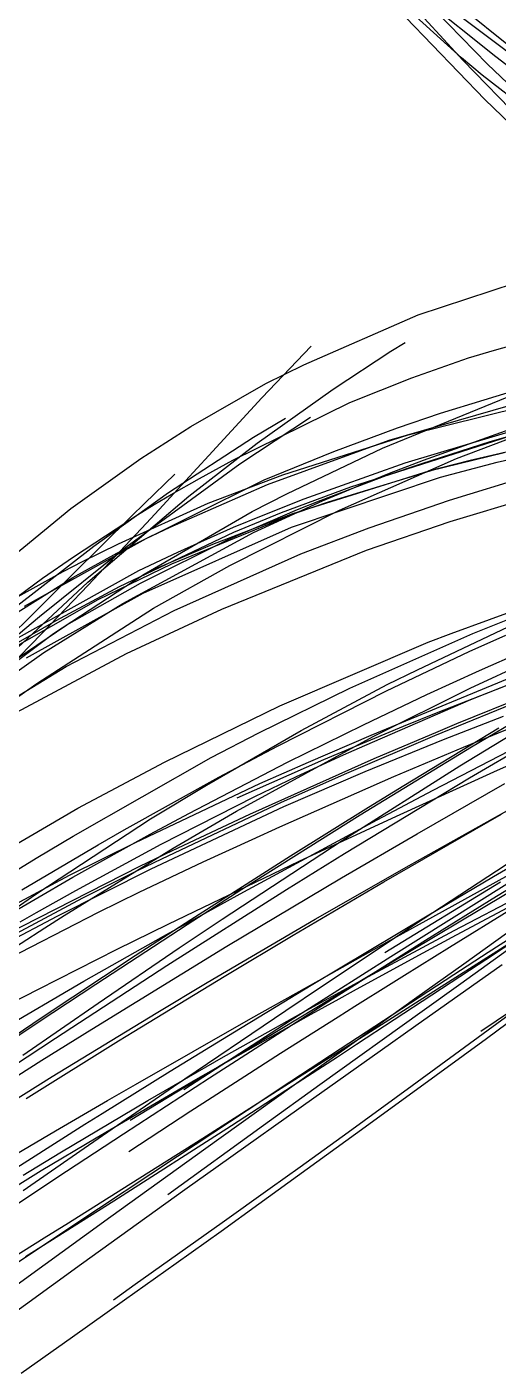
# Model space of a CAD drawing. Header units: metres. Extents: x -233 to 379, y -58 to 1087.
# Drawn here: x 217.5 to 273.1, y 643.7 to 802.3 of the extents above; entities that cross this region are included whole.
import ezdxf

# ---------------------------------------------------------------- set-up
doc = ezdxf.new("R2010")
doc.units = ezdxf.units.M

msp = doc.modelspace()

# ---------------------------------------------------------------- linework, layer by layer
for p, q in [((271.82, 797.9, -1190.4), (260.5, 809.54, -1192.92)), ((268.76, 798.65, -1196.11), (259.77, 806.78, -1198.04)), ((268.92, 798.36, -1187.61), (260.99, 807.01, -1188.72)), ((272.81, 798.76, -1195.58), (263.55, 806.17, -1197.61)), ((277.96, 796.49, -1191.89), (265.15, 806.17, -1190.15)), ((274.3, 800.09, -1195.78), (268.91, 804.43, -1196.8)), ((271.49, 793.73, -1190.63), (262.21, 803.42, -1192.06)), ((271.19, 796.59, -1195.59), (268.76, 798.65, -1196.11)), ((275.93, 791.16, -1186.74), (268.92, 798.36, -1187.61)), ((279.49, 790.57, -1188.73), (271.82, 797.9, -1190.4)), ((274.49, 797.48, -1195.22), (272.81, 798.76, -1195.58)), ((278.15, 791.21, -1194.1), (271.19, 796.59, -1195.59)), ((279.6, 785.92, -1189.5), (271.49, 793.73, -1190.63)), ((263.64, 768.38, -1156.77), (275.13, 772.16, -1167.67)), ((250.18, 762.49, -1143.14), (263.64, 768.38, -1156.77)), ((245.23, 758.58, -1110.53), (251.03, 764.67, -1119.1)), ((260.44, 764.09, -1144.28), (262.1, 765.11, -1146.15)), ((272.63, 764.22, -1162.44), (278.29, 765.79, -1167.29)), ((253.61, 759.63, -1136.49), (260.44, 764.09, -1144.28)), ((262.89, 760.95, -1153.81), (269.58, 763.29, -1159.78)), ((269.58, 763.29, -1159.78), (272.63, 764.22, -1162.44)), ((245.69, 760.26, -1138.49), (250.18, 762.49, -1143.14)), ((266.28, 756.79, -1136.33), (283.69, 762.1, -1148.32)), ((236.84, 755.2, -1129.22), (245.69, 760.26, -1138.49)), ((255.61, 758.03, -1147.11), (262.89, 760.95, -1153.81)), ((238.98, 751.81, -1101.93), (245.23, 758.58, -1110.53)), ((244.67, 753.25, -1126.41), (253.61, 759.63, -1136.49)), ((259.45, 752.66, -1145.39), (275.01, 759.01, -1158.13)), ((260.23, 753.62, -1145.53), (278.27, 758.79, -1158.87)), ((241.81, 751.23, -1134.14), (255.61, 758.03, -1147.11)), ((261.19, 755.06, -1132.87), (266.28, 756.79, -1136.33)), ((262.45, 754.25, -1140.71), (275.95, 757.58, -1151.26)), ((268.16, 751.45, -1146.18), (285.2, 757.93, -1159.61)), ((230.95, 751.45, -1123.08), (236.84, 755.2, -1129.22)), ((242.62, 750.83, -1106.25), (250.96, 756.3, -1114.34)), ((244.23, 753.94, -1111.71), (248.02, 756.19, -1115.63)), ((253.7, 752.28, -1127.82), (261.19, 755.06, -1132.87)), ((262.12, 750.95, -1145.95), (278.8, 755.91, -1157.88)), ((264.26, 751.26, -1139.85), (277.4, 755.96, -1149.78)), ((272.12, 753.43, -1148.59), (282.9, 756.48, -1156.8)), ((234.23, 747.42, -1102.28), (244.23, 753.94, -1111.71)), ((245.9, 748.38, -1134.81), (260.23, 753.62, -1145.53)), ((247.7, 749.51, -1129.12), (262.45, 754.25, -1140.71)), ((255.69, 748.11, -1140.91), (274.41, 754.09, -1154.57)), ((264.09, 750.87, -1142.3), (272.12, 753.43, -1148.59)), ((269.79, 751.24, -1149.96), (283.73, 754.47, -1160.37)), ((236.63, 747.02, -1117.69), (244.67, 753.25, -1126.41)), ((245.48, 748.91, -1122.33), (253.7, 752.28, -1127.82)), ((248.16, 747.28, -1136.02), (259.45, 752.66, -1145.39)), ((264.93, 749.99, -1143.68), (273.79, 752.15, -1150.19)), ((272.97, 751.01, -1150.88), (278.11, 752.22, -1154.69)), ((222.71, 745.56, -1114.74), (230.95, 751.45, -1123.08)), ((229.19, 740.98, -1095.31), (242.62, 750.83, -1106.25)), ((234.86, 747.33, -1096.78), (238.98, 751.81, -1101.93)), ((237.87, 749.09, -1130.43), (241.81, 751.23, -1134.14)), ((250.22, 746.68, -1137.48), (262.12, 750.95, -1145.95)), ((253.08, 746.32, -1137.64), (266.09, 750.29, -1147.21)), ((254.39, 745.36, -1135.02), (268.16, 751.45, -1146.18)), ((259.89, 749.43, -1138.97), (264.09, 750.87, -1142.3)), ((260.25, 749.71, -1136.78), (264.26, 751.26, -1139.85)), ((266.09, 750.29, -1147.21), (269.79, 751.24, -1149.96)), ((266.27, 749.26, -1145.93), (272.97, 751.01, -1150.88)), ((267.34, 746.55, -1133.08), (279.99, 750.43, -1142.56)), ((228.12, 740.29, -1110.88), (245.48, 748.91, -1122.33)), ((231.38, 746.13, -1102.73), (234.98, 749.58, -1107.2)), ((234.54, 747.19, -1127.31), (237.87, 749.09, -1130.43)), ((238.91, 746.16, -1122.28), (247.7, 749.51, -1129.12)), ((248.73, 743.36, -1133.13), (266.27, 749.26, -1145.93)), ((248.88, 744.95, -1132.08), (264.93, 749.99, -1143.68)), ((252.22, 746.55, -1132.82), (259.89, 749.43, -1138.97)), ((256.6, 748.23, -1133.96), (260.25, 749.71, -1136.78)), ((267.42, 744.03, -1128.57), (285.34, 749.38, -1142.68)), ((225.4, 741.11, -1094.98), (234.23, 747.42, -1102.28)), ((232.54, 746.01, -1125.44), (234.54, 747.19, -1127.31)), ((233.57, 745.93, -1095.25), (234.86, 747.33, -1096.78)), ((234.43, 743.35, -1126.16), (245.9, 748.38, -1134.81)), ((244.08, 745.19, -1132.62), (248.16, 747.28, -1136.02)), ((247.54, 745.07, -1134.98), (255.69, 748.11, -1140.91)), ((252.36, 746.44, -1130.67), (256.6, 748.23, -1133.96)), ((211.59, 736.42, -1104.43), (222.71, 745.56, -1114.74)), ((224.71, 736.86, -1106.04), (236.63, 747.02, -1117.69)), ((228.31, 741.39, -1114.2), (238.91, 746.16, -1122.28)), ((229.84, 744.64, -1100.87), (231.38, 746.13, -1102.73)), ((230.55, 744.81, -1123.59), (232.54, 746.01, -1125.44)), ((231.62, 743.83, -1093.04), (233.57, 745.93, -1095.25)), ((244.25, 742.71, -1124.35), (252.36, 746.44, -1130.67)), ((245.37, 744.78, -1134.03), (250.22, 746.68, -1137.48)), ((249.4, 745.08, -1134.95), (253.08, 746.32, -1137.64)), ((249.41, 745.44, -1130.55), (252.22, 746.55, -1132.82)), ((257.87, 743.28, -1126.05), (267.34, 746.55, -1133.08)), ((222.85, 737.74, -1093.19), (229.84, 744.64, -1100.87)), ((223.02, 739.87, -1116.77), (230.55, 744.81, -1123.59)), ((231.34, 737.82, -1122.16), (244.08, 745.19, -1132.62)), ((234.61, 739.02, -1124.28), (249.4, 745.08, -1134.95)), ((239.43, 741.35, -1125.34), (248.88, 744.95, -1132.08)), ((241.33, 741.93, -1124.04), (249.41, 745.44, -1130.55)), ((241.46, 738.82, -1124.47), (254.39, 745.36, -1135.02)), ((241.89, 743.34, -1131.55), (245.37, 744.78, -1134.03)), ((241.91, 742.78, -1130.88), (247.54, 745.07, -1134.98)), ((257.54, 740.63, -1120.92), (267.42, 744.03, -1128.57)), ((224.73, 736.51, -1086.39), (231.62, 743.83, -1093.04)), ((228.44, 736.36, -1121.1), (241.91, 742.78, -1130.88)), ((228.85, 734.36, -1112.5), (244.25, 742.71, -1124.35)), ((231.24, 735.59, -1120.6), (248.73, 743.36, -1133.13)), ((231.6, 742.02, -1124.03), (234.43, 743.35, -1126.16)), ((235.33, 740.42, -1126.9), (241.89, 743.34, -1131.55)), ((249.83, 740.21, -1120.14), (257.87, 743.28, -1126.05)), ((216.12, 733.88, -1088.38), (225.4, 741.11, -1094.98)), ((217.23, 734.04, -1113.13), (231.6, 742.02, -1124.03)), ((219.01, 732.83, -1088.52), (229.19, 740.98, -1095.31)), ((224.07, 739.3, -1111.02), (228.31, 741.39, -1114.2)), ((230.92, 736.75, -1115.75), (241.33, 741.93, -1124.04)), ((232.31, 738.27, -1120.34), (239.43, 741.35, -1125.34)), ((219.37, 737.34, -1113.56), (223.02, 739.87, -1116.77)), ((221.82, 738.14, -1109.35), (224.07, 739.3, -1111.02)), ((222.93, 737.44, -1107.47), (228.12, 740.29, -1110.88)), ((230.72, 738.23, -1123.62), (235.33, 740.42, -1126.9)), ((234.88, 733.55, -1109.28), (249.83, 740.21, -1120.14)), ((240.52, 733.7, -1108.06), (257.54, 740.63, -1120.92)), ((215.85, 729.94, -1113.07), (230.72, 738.23, -1123.62)), ((216.13, 735, -1105.21), (221.82, 738.14, -1109.35)), ((219.51, 734.41, -1089.85), (222.85, 737.74, -1093.19)), ((220.66, 730.81, -1113.69), (231.34, 737.82, -1122.16)), ((225.93, 734.83, -1118.11), (234.61, 739.02, -1124.28)), ((232.46, 733.79, -1117.18), (241.46, 738.82, -1124.47)), ((209.89, 729.24, -1098.92), (222.93, 737.44, -1107.47)), ((211.8, 724.87, -1095.53), (224.71, 736.86, -1106.04)), ((214.33, 733.64, -1109.29), (219.37, 737.34, -1113.56)), ((220.99, 732.36, -1115.7), (228.44, 736.36, -1121.1)), ((222.12, 733.77, -1084.14), (224.73, 736.51, -1086.39)), ((222.24, 731.83, -1109.02), (230.92, 736.75, -1115.75)), ((208.92, 723.89, -1081.4), (219.51, 734.41, -1089.85)), ((214.77, 728.47, -1110.3), (225.93, 734.83, -1118.11)), ((217.48, 727.97, -1110.96), (231.24, 735.59, -1120.6)), ((267.55, 730.84, -1115.48), (277.96, 734.62, -1123.96)), ((212.51, 727.35, -1084.8), (219.01, 732.83, -1088.52)), ((218.68, 724.95, -1106.39), (232.46, 733.79, -1117.18)), ((219.24, 730.78, -1081.86), (222.12, 733.77, -1084.14)), ((219.51, 728.57, -1105.52), (228.85, 734.36, -1112.5)), ((222.14, 726.95, -1100.15), (234.88, 733.55, -1109.28)), ((229.26, 728.47, -1099.72), (240.52, 733.7, -1108.06)), ((263.55, 726.56, -1119.31), (278.61, 733.68, -1133.06)), ((270.07, 730.83, -1117.29), (278.26, 734.12, -1124.57)), ((209.32, 723.15, -1099.61), (222.24, 731.83, -1109.02)), ((216.53, 729.8, -1112.47), (220.99, 732.36, -1115.7)), ((208.98, 722.11, -1104.97), (220.66, 730.81, -1113.69)), ((214.12, 725.53, -1078.32), (219.24, 730.78, -1081.86)), ((247.34, 722.3, -1099.68), (264.82, 729.81, -1113.28)), ((255.6, 724.37, -1104.95), (270.07, 730.83, -1117.29)), ((264.82, 729.81, -1113.28), (267.55, 730.84, -1115.48)), ((269.67, 728.7, -1109.43), (273.97, 730.64, -1113.73)), ((208.37, 720.64, -1097.62), (219.51, 728.57, -1105.52)), ((213.41, 719.98, -1088.25), (229.26, 728.47, -1099.72)), ((259.92, 724.07, -1099.98), (269.67, 728.7, -1109.43)), ((269.79, 724.4, -1117.92), (277.74, 728.09, -1124.9)), ((270.87, 726.45, -1109.86), (275.86, 728.66, -1114.74)), ((205.75, 716.91, -1088.59), (222.14, 726.95, -1100.15)), ((260.01, 724.8, -1116.13), (263.55, 726.56, -1119.31)), ((211.74, 720.05, -1101.17), (218.68, 724.95, -1106.39)), ((258.12, 718.86, -1078.66), (274.18, 725.5, -1092.4)), ((264.67, 723.62, -1103.92), (270.87, 726.45, -1109.86)), ((269.84, 723.03, -1116.96), (275.13, 725.13, -1122.08)), ((269.95, 717.48, -1105.77), (283.71, 725.67, -1116.73)), ((244.85, 719.1, -1096.15), (255.6, 724.37, -1104.95)), ((247.07, 717.55, -1088.13), (259.92, 724.07, -1099.98)), ((249.84, 719.39, -1107.19), (260.01, 724.8, -1116.13)), ((257.21, 720.08, -1096.97), (264.67, 723.62, -1103.92)), ((258.33, 718.68, -1108.2), (269.79, 724.4, -1117.92)), ((265.6, 718.81, -1093.42), (278.39, 724.01, -1104.25)), ((265.82, 721.46, -1094.94), (273.76, 724.57, -1101.87)), ((268.2, 720.2, -1095.12), (277, 723.76, -1102.74)), ((268.54, 715.21, -1105.96), (283.02, 724.03, -1117.86)), ((268.98, 717.42, -1086.37), (283.96, 723.54, -1100.44)), ((233.73, 715.68, -1089.54), (247.34, 722.3, -1099.68)), ((257.34, 717.64, -1105.26), (269.84, 723.03, -1116.96)), ((269.7, 713.82, -1106.06), (283.21, 721.72, -1116.93)), ((261.92, 719.9, -1091.6), (265.82, 721.46, -1094.94)), ((266.01, 719.29, -1093.25), (268.2, 720.2, -1095.12)), ((266.65, 718.34, -1087.52), (273.69, 721.1, -1094.01)), ((238.68, 712.96, -1097.69), (249.84, 719.39, -1107.19)), ((239.26, 716.22, -1091.68), (244.85, 719.1, -1096.15)), ((242.24, 709.87, -1095.23), (258.33, 718.68, -1108.2)), ((248.24, 715.66, -1088.89), (257.21, 720.08, -1096.97)), ((250.73, 715.67, -1072.65), (258.12, 718.86, -1078.66)), ((252.54, 715.97, -1083.81), (261.92, 719.9, -1091.6)), ((255.25, 714.37, -1085.02), (265.6, 718.81, -1093.42)), ((258.47, 716.1, -1086.97), (266.01, 719.29, -1093.25)), ((261.96, 712.93, -1099.34), (273.16, 719.72, -1108.06)), ((265.41, 712.35, -1088.46), (280.22, 720.04, -1103.41)), ((240.16, 713.89, -1082), (247.07, 717.55, -1088.13)), ((254.83, 716.52, -1102.95), (257.34, 717.64, -1105.26)), ((256.81, 709.44, -1095.87), (269.95, 717.48, -1105.77)), ((257.39, 714.55, -1079.37), (266.65, 718.34, -1087.52)), ((260.78, 713.97, -1079.08), (268.98, 717.42, -1086.37)), ((222.98, 706.96, -1079.36), (239.26, 716.22, -1091.68)), ((223.53, 710.26, -1082.21), (233.73, 715.68, -1089.54)), ((236.61, 709.61, -1078.9), (248.24, 715.66, -1088.89)), ((242.32, 711.46, -1075.63), (252.54, 715.97, -1083.81)), ((243.81, 709.53, -1075.34), (258.47, 716.1, -1086.97)), ((244.99, 713.13, -1068.13), (250.73, 715.67, -1072.65)), ((249.31, 713.97, -1097.94), (254.83, 716.52, -1102.95)), ((272.56, 714.51, -1097.22), (276.24, 716.16, -1100.86)), ((228.99, 707.67, -1072.54), (240.16, 713.89, -1082)), ((244.39, 711.61, -1093.54), (249.31, 713.97, -1097.94)), ((247.33, 708.03, -1067.86), (260.78, 713.97, -1079.08)), ((247.52, 710.93, -1078.93), (255.25, 714.37, -1085.02)), ((247.8, 710.42, -1071.34), (257.39, 714.55, -1079.37)), ((254.69, 706.44, -1095.22), (268.54, 715.21, -1105.96)), ((254.95, 704.89, -1094.86), (269.7, 713.82, -1106.06)), ((261.1, 709.31, -1086.37), (272.56, 714.51, -1097.22)), ((230.31, 706.2, -1057.32), (244.99, 713.13, -1068.13)), ((232.1, 708.97, -1092.22), (238.68, 712.96, -1097.69)), ((257.78, 710.36, -1096.17), (261.96, 712.93, -1099.34)), ((258.81, 708.87, -1082.07), (265.41, 712.35, -1088.46)), ((263.52, 707.21, -1096.19), (273.87, 713.13, -1104.97)), ((233.36, 706.01, -1084.03), (244.39, 711.61, -1093.54)), ((233.42, 704.26, -1068.37), (247.52, 710.93, -1078.93)), ((272.4, 708.99, -1116.89), (277.9, 712.03, -1121.13)), ((210.49, 702.63, -1073.24), (223.53, 710.26, -1082.21)), ((232.06, 707.17, -1075.1), (236.61, 709.61, -1078.9)), ((232.17, 703.09, -1059.19), (247.8, 710.42, -1071.34)), ((234.7, 705.26, -1068.4), (243.81, 709.53, -1075.34)), ((234.76, 705.54, -1089.39), (242.24, 709.87, -1095.23)), ((242.87, 700.68, -1085.9), (256.81, 709.44, -1095.87)), ((248.58, 704.61, -1089.4), (257.78, 710.36, -1096.17)), ((249.6, 703.98, -1076.04), (261.1, 709.31, -1086.37)), ((259.61, 701.56, -1105.27), (273.45, 709.55, -1115.77)), ((218.59, 700.12, -1081.44), (232.1, 708.97, -1092.22)), ((225.92, 705.93, -1070), (228.99, 707.67, -1072.54)), ((244.07, 706.56, -1065.24), (247.33, 708.03, -1067.86)), ((253.18, 705.86, -1076.76), (258.81, 708.87, -1082.07)), ((262.57, 703.48, -1109.55), (272.4, 708.99, -1116.89)), ((216.93, 700.63, -1062.86), (225.92, 705.93, -1070)), ((218.83, 704.48, -1076.32), (222.98, 706.96, -1079.36)), ((222.53, 702.34, -1051.89), (230.31, 706.2, -1057.32)), ((222.95, 702.13, -1067.77), (232.06, 707.17, -1075.1)), ((223.3, 700.56, -1075.68), (233.36, 706.01, -1084.03)), ((238.29, 703.9, -1060.7), (244.07, 706.56, -1065.24)), ((240.55, 697.17, -1084.82), (254.69, 706.44, -1095.22)), ((242.68, 700.16, -1067.3), (253.18, 705.86, -1076.76)), ((254.6, 702.02, -1088.91), (263.52, 707.21, -1096.19)), ((272.51, 702.18, -1112.38), (280.9, 707.12, -1119.45)), ((272.89, 699.87, -1101.14), (283.35, 706.29, -1109.52)), ((216.06, 702.79, -1074.31), (218.83, 704.48, -1076.32)), ((221.93, 697.61, -1079.83), (234.76, 705.54, -1089.39)), ((230.57, 702.88, -1066.28), (233.42, 704.26, -1068.37)), ((230.85, 703.41, -1065.52), (234.7, 705.26, -1068.4)), ((236.84, 697.11, -1081.11), (248.58, 704.61, -1089.4)), ((248.12, 700.67, -1089.84), (254.95, 704.89, -1094.86)), ((264.23, 697.21, -1098.34), (276.19, 705.03, -1107.73)), ((214.97, 695.32, -1054.25), (230.85, 703.41, -1065.52)), ((221.1, 697.5, -1051.15), (232.17, 703.09, -1059.19)), ((224.12, 699.67, -1061.65), (230.57, 702.88, -1066.28)), ((230.75, 700.33, -1055.03), (238.29, 703.9, -1060.7)), ((234.17, 696.57, -1063.09), (249.6, 703.98, -1076.04)), ((251.51, 697.15, -1101.56), (262.57, 703.48, -1109.55)), ((266.53, 698.07, -1105.88), (275.83, 703.2, -1113.89)), ((206.94, 694.02, -1041.86), (222.53, 702.34, -1051.89)), ((209.2, 694.09, -1057.39), (222.95, 702.13, -1067.77)), ((241.09, 693.97, -1078.34), (254.6, 702.02, -1088.91)), ((248.91, 695.27, -1097.43), (259.61, 701.56, -1105.27)), ((259.72, 693.23, -1096.24), (273.35, 701.58, -1106.76)), ((260.43, 692.77, -1096.58), (274.08, 701.32, -1106.78)), ((264.71, 697.57, -1105.96), (272.51, 702.18, -1112.38)), ((265.64, 695.16, -1102.56), (277.77, 702.41, -1112.04)), ((207.7, 690.92, -1050.51), (224.12, 699.67, -1061.65)), ((208.3, 692.94, -1073.59), (218.59, 700.12, -1081.44)), ((218.64, 697.94, -1071.91), (223.3, 700.56, -1075.68)), ((225.97, 698, -1051.53), (230.75, 700.33, -1055.03)), ((233.61, 695.14, -1059.48), (242.68, 700.16, -1067.3)), ((234.01, 691.72, -1079.92), (248.12, 700.67, -1089.84)), ((236.4, 696.54, -1081.41), (242.87, 700.68, -1085.9)), ((267.3, 696.41, -1096.71), (272.89, 699.87, -1101.14)), ((267.89, 695.81, -1108.14), (275.87, 700, -1114.23)), ((268.16, 695.31, -1107.5), (278.79, 700.99, -1115.58)), ((212.27, 690.97, -1042.2), (225.97, 698, -1051.53)), ((216.73, 696.85, -1070.37), (218.64, 697.94, -1071.91)), ((259.97, 694.44, -1100.32), (266.53, 698.07, -1105.88)), ((267.32, 693.85, -1106.14), (274.84, 698.48, -1111.84)), ((269.02, 691.91, -1094.86), (277.99, 698.35, -1101.77)), ((215.02, 694.28, -1046.91), (221.1, 697.5, -1051.15)), ((219.64, 696.15, -1078.15), (221.93, 697.61, -1079.83)), ((225.64, 689.52, -1074.18), (236.4, 696.54, -1081.41)), ((228.17, 693.62, -1058.25), (234.17, 696.57, -1063.09)), ((230.29, 692.87, -1076.63), (236.84, 697.11, -1081.11)), ((235.49, 693.79, -1081.19), (240.55, 697.17, -1084.82)), ((238.79, 689.69, -1092.67), (251.51, 697.15, -1101.56)), ((251.04, 689.37, -1095.07), (264.71, 697.57, -1105.96)), ((252.25, 689.24, -1089.02), (264.23, 697.21, -1098.34)), ((264.5, 694.67, -1094.5), (267.3, 696.41, -1096.71)), ((268.53, 690.6, -1102.68), (279.48, 697.57, -1110.2)), ((271.9, 693.26, -1107.2), (278.34, 697.42, -1111.93)), ((213.78, 692.34, -1073.96), (219.64, 696.15, -1078.15)), ((224.25, 689.85, -1051.78), (233.61, 695.14, -1059.48)), ((240.78, 690.41, -1091.62), (248.91, 695.27, -1097.43)), ((257.37, 690.21, -1096.24), (265.64, 695.16, -1102.56)), ((258.31, 690.69, -1101.1), (267.89, 695.81, -1108.14)), ((263.74, 692.92, -1104.22), (268.16, 695.31, -1107.5)), ((268.66, 689.59, -1084.19), (276.62, 695.31, -1089.86)), ((271.61, 692.41, -1104.45), (275.68, 695.1, -1107.28)), ((218.89, 688.93, -1051.09), (228.17, 693.62, -1058.25)), ((225.18, 684.2, -1066.53), (241.09, 693.97, -1078.34)), ((225.91, 687.27, -1074.53), (235.49, 693.79, -1081.19)), ((251.92, 689.95, -1093.62), (259.97, 694.44, -1100.32)), ((253.56, 687.77, -1085.97), (264.5, 694.67, -1094.5)), ((262.04, 690.57, -1102.22), (267.32, 693.85, -1106.14)), ((267.86, 690.64, -1104.24), (271.9, 693.26, -1107.2)), ((219.2, 685.53, -1069.28), (230.29, 692.87, -1076.63)), ((220.88, 683.14, -1071.09), (234.01, 691.72, -1079.92)), ((250.42, 686.41, -1089.17), (260.43, 692.77, -1096.58)), ((256.02, 688.71, -1098.68), (263.74, 692.92, -1104.22)), ((263.36, 684.62, -1089.15), (273.54, 691.83, -1096.82)), ((263.49, 687.96, -1090.72), (269.02, 691.91, -1094.86)), ((269.7, 691.14, -1103.12), (271.61, 692.41, -1104.45)), ((230.12, 683.92, -1084.2), (240.78, 690.41, -1091.62)), ((247.52, 684.27, -1088.87), (257.37, 690.21, -1096.24)), ((250.45, 686.39, -1095.52), (258.31, 690.69, -1101.1)), ((254.46, 681.89, -1094.6), (267.86, 690.64, -1104.24)), ((256.39, 682.43, -1094.1), (269.7, 691.14, -1103.12)), ((257.17, 683.37, -1095), (268.53, 690.6, -1102.68)), ((260.47, 689.59, -1101.06), (262.04, 690.57, -1102.22)), ((271.04, 683.96, -1100.22), (280.1, 690.08, -1107.16)), ((271.7, 683.12, -1098.94), (282.21, 690.88, -1106.84)), ((210.49, 681.81, -1041.14), (224.25, 689.85, -1051.78)), ((212.34, 685.55, -1046.22), (218.89, 688.93, -1051.09)), ((220.57, 686.17, -1070.84), (225.64, 689.52, -1074.18)), ((232.77, 686.1, -1088.53), (238.79, 689.69, -1092.67)), ((243.94, 685.46, -1087.1), (251.92, 689.95, -1093.62)), ((246.89, 686.86, -1091.82), (251.04, 689.37, -1095.07)), ((248.04, 686.42, -1085.76), (252.25, 689.24, -1089.02)), ((254.35, 687.79, -1097.49), (256.02, 688.71, -1098.68)), ((256.17, 686.9, -1097.94), (260.47, 689.59, -1101.06)), ((264.12, 686.33, -1081.06), (268.66, 689.59, -1084.19)), ((217.05, 681.13, -1068.56), (225.91, 687.27, -1074.53)), ((242.72, 684.33, -1088.58), (246.89, 686.86, -1091.82)), ((242.77, 680.88, -1077.71), (253.56, 687.77, -1085.97)), ((251.05, 685.96, -1095.18), (254.35, 687.79, -1097.49)), ((254.22, 685.67, -1096.54), (256.17, 686.9, -1097.94)), ((255.54, 682.28, -1084.95), (263.49, 687.96, -1090.72)), ((271.9, 684.11, -1085.5), (277.25, 688.05, -1089.22)), ((208.74, 678.46, -1062.6), (219.2, 685.53, -1069.28)), ((217.54, 684.16, -1068.87), (220.57, 686.17, -1070.84)), ((220.52, 678.64, -1080.33), (232.77, 686.1, -1088.53)), ((230.32, 677.67, -1076.26), (243.94, 685.46, -1087.1)), ((234.82, 677.43, -1075.64), (248.04, 686.42, -1085.76)), ((245.97, 683.9, -1092.4), (250.45, 686.39, -1095.52)), ((245.97, 683.12, -1091.68), (251.05, 685.96, -1095.18)), ((247.43, 681.37, -1091.74), (254.22, 685.67, -1096.54)), ((248.55, 685.21, -1087.79), (250.42, 686.41, -1089.17)), ((252.06, 677.67, -1073.23), (264.12, 686.33, -1081.06)), ((211.93, 680.4, -1065.28), (217.54, 684.16, -1068.87)), ((219.3, 680.53, -1062.29), (225.18, 684.2, -1066.53)), ((228.32, 682.81, -1082.96), (230.12, 683.92, -1084.2)), ((234.43, 679.25, -1082.27), (242.72, 684.33, -1088.58)), ((236.03, 677.09, -1078.64), (248.55, 685.21, -1087.79)), ((240.69, 680.93, -1088.8), (245.97, 683.9, -1092.4)), ((245.67, 683.16, -1087.5), (247.52, 684.27, -1088.87)), ((259.18, 681.66, -1086.07), (263.36, 684.62, -1089.15)), ((262.93, 677.56, -1079.51), (271.9, 684.11, -1085.5)), ((215.85, 679.81, -1067.79), (220.88, 683.14, -1071.09)), ((217.44, 676.02, -1075.61), (228.32, 682.81, -1082.96)), ((237.44, 678.27, -1085.99), (245.97, 683.12, -1091.68)), ((241.8, 680.82, -1084.66), (245.67, 683.16, -1087.5)), ((247.93, 677.51, -1088.83), (257.17, 683.37, -1095)), ((248.77, 677.44, -1080.17), (255.54, 682.28, -1084.95)), ((254.15, 680.96, -1092.59), (256.39, 682.43, -1094.1)), ((263.01, 676.76, -1092.68), (271.7, 683.12, -1098.94)), ((212.48, 676.22, -1057.48), (219.3, 680.53, -1062.29)), ((229.69, 673.46, -1075.95), (241.8, 680.82, -1084.66)), ((231.8, 675.81, -1082.91), (240.69, 680.93, -1088.8)), ((239.04, 678.48, -1074.87), (242.77, 680.88, -1077.71)), ((243.23, 678.68, -1088.83), (247.43, 681.37, -1091.74)), ((247.39, 677.24, -1089.57), (254.46, 681.89, -1094.6)), ((248.83, 677.51, -1089.06), (254.15, 680.96, -1092.59)), ((251.35, 676.12, -1080.46), (259.18, 681.66, -1086.07)), ((226.4, 674.27, -1076.27), (234.43, 679.25, -1082.27)), ((208.35, 671.01, -1072.36), (220.52, 678.64, -1080.33)), ((224.26, 670.17, -1067.65), (234.82, 677.43, -1075.64)), ((225.69, 671.4, -1078.47), (237.44, 678.27, -1085.99)), ((227.04, 675.78, -1073.69), (230.32, 677.67, -1076.26)), ((228.9, 671.88, -1067.29), (239.04, 678.48, -1074.87)), ((238.25, 671.37, -1082.44), (247.93, 677.51, -1088.83)), ((238.27, 675.48, -1085.44), (243.23, 678.68, -1088.83)), ((238.61, 670.17, -1073.25), (248.77, 677.44, -1080.17)), ((241.65, 672.86, -1084.33), (248.83, 677.51, -1089.06)), ((245.41, 672.89, -1069.11), (252.06, 677.67, -1073.23)), ((255.38, 672.08, -1074.66), (262.93, 677.56, -1079.51)), ((220.89, 672.21, -1068.93), (227.04, 675.78, -1073.69)), ((221.39, 669.62, -1076.26), (231.8, 675.81, -1082.91)), ((235.28, 669.25, -1081.08), (245.58, 676.05, -1088.29)), ((240.06, 668.09, -1072.68), (251.35, 676.12, -1080.46)), ((245.58, 676.05, -1088.29), (247.39, 677.24, -1089.57)), ((256.26, 671.85, -1088), (263.01, 676.76, -1092.68)), ((224.36, 673, -1074.76), (226.4, 674.27, -1076.27)), ((229.53, 669.77, -1079.62), (236.86, 674.57, -1084.49)), ((236.86, 674.57, -1084.49), (238.27, 675.48, -1085.44)), ((210.6, 664.28, -1064.85), (224.36, 673, -1074.76)), ((227.78, 663.99, -1075.42), (241.65, 672.86, -1084.33)), ((234.12, 664.73, -1062.54), (245.41, 672.89, -1069.11)), ((216.32, 669.53, -1065.44), (220.89, 672.21, -1068.93)), ((219.22, 667.53, -1074.44), (225.69, 671.4, -1078.47)), ((221.06, 666.71, -1061.51), (228.9, 671.88, -1067.29)), ((229.76, 666.01, -1076.89), (238.25, 671.37, -1082.44)), ((244.86, 663.62, -1080.43), (256.26, 671.85, -1088)), ((249.72, 667.99, -1071.14), (255.38, 672.08, -1074.66)), ((217.07, 665.18, -1062.27), (224.26, 670.17, -1067.65)), ((217.08, 667.01, -1073.57), (221.39, 669.62, -1076.26)), ((227.43, 662.13, -1065.95), (238.61, 670.17, -1073.25)), ((222.82, 660.98, -1072.48), (235.28, 669.25, -1081.08)), ((236.16, 665.31, -1070.05), (240.06, 668.09, -1072.68)), ((246.19, 665.46, -1068.99), (249.72, 667.99, -1071.14)), ((207.49, 660.3, -1067.46), (219.22, 667.53, -1074.44)), ((214.42, 662.29, -1056.69), (221.06, 666.71, -1061.51)), ((222.1, 661.19, -1071.93), (229.76, 666.01, -1076.89)), ((223.95, 656.55, -1062.13), (236.16, 665.31, -1070.05)), ((240.56, 661.43, -1065.64), (246.19, 665.46, -1068.99)), ((217.37, 657.4, -1068.89), (227.78, 663.99, -1075.42)), ((240.41, 660.42, -1077.55), (244.86, 663.62, -1080.43)), ((221.69, 657.98, -1062.31), (227.43, 662.13, -1065.95)), ((230.3, 654.14, -1059.81), (240.56, 661.43, -1065.64)), ((211.54, 653.49, -1064.86), (222.82, 660.98, -1072.48)), ((219.89, 659.8, -1070.5), (222.1, 661.19, -1071.93)), ((235.11, 656.63, -1074.2), (240.41, 660.42, -1077.55)), ((207.67, 652.17, -1062.74), (219.89, 659.8, -1070.5)), ((217.68, 655.07, -1059.8), (221.69, 657.98, -1062.31)), ((212.59, 648.32, -1055.12), (223.95, 656.55, -1062.13)), ((229.02, 652.29, -1070.43), (235.11, 656.63, -1074.2)), ((213.07, 651.71, -1056.98), (217.68, 655.07, -1059.8)), ((227.74, 652.32, -1058.39), (230.3, 654.14, -1059.81)), ((222.89, 647.95, -1066.74), (229.02, 652.29, -1070.43)), ((216.84, 643.68, -1063.18), (222.89, 647.95, -1066.74))]:
    msp.add_line(p, q)

doc.saveas('drawing.dxf')
